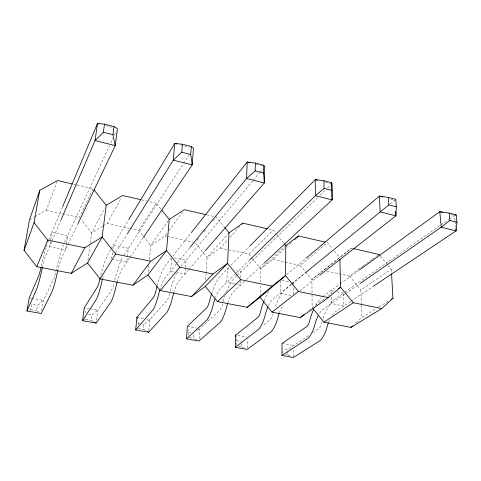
<?xml version="1.0" encoding="UTF-8"?>
<svg xmlns="http://www.w3.org/2000/svg" width="481" height="481" viewBox="0 0 481 481"><rect width="100%" height="100%" fill="white"/><g stroke="black" fill="none" stroke-linecap="round" stroke-linejoin="round"><path stroke-width="0.36" stroke-dasharray="2.4 1.8" d="M293.398 356.776L293.434 348.99M293.35 294.378L293.398 284.848M293.398 284.115L293.404 282.648L291.961 282.347M290.157 355.964L287.572 354.75L287.602 351.178M282.828 353.204L282.852 351.052M280.417 280.682L280.255 293.2L291.889 295.55M260.011 296.482L260.305 285.239M260.377 282.239L260.726 268.747L251.797 257.726M247.222 347.979L247.505 339.352M244.673 348.202L241.546 346.687L241.654 343.783M236.622 345.087L236.796 340.728L236.255 337.896M240.65 280.676L240.482 285.149L235.425 284.127M240.765 277.693L240.993 271.729L234.548 270.382M205.724 279.683L206.084 273.737M206.127 272.998L207.07 257.395L229.016 232.834M199.116 338.816L199.753 328.589L220.045 310.077A9.121 2.91 -79.1 0 0 222.27 305.068L222.613 303.782M196.579 339.796L193.572 338.275L193.861 333.85M188.558 335.155L188.762 332.197L188.245 330.014M185.45 268.176L185.023 273.923L177.104 272.318M185.504 267.46L186.033 260.275L173.9 257.75M171.639 258.742L170.623 271.007L174.224 271.735M148.821 330.748L149.856 319.612L167.22 300.054A9.331 2.351 -78.9 0 0 169.258 294.889L169.589 293.572M145.448 330.525L143.512 329.503L144.023 324.254L149.856 319.612L146.988 319.095M148.202 272.012L148.845 265.38M149.423 259.487L150.781 245.484L169.24 219.42M138.516 324.615L138.648 323.304L137.698 319.961M111.646 259.073L112.446 252.465M112.891 248.797L113.336 245.13L128.331 248.25L126.786 262.139L112.368 259.217M96.495 320.214L97.751 310.239L111.893 289.562A9.554 1.738 -78.6 0 0 113.72 284.223L114.045 282.87M93.687 321.699L91.24 320.34L91.925 315.007L97.751 310.239L89.941 308.832M83.141 320.418L85.6 319.354L85.871 317.352M87.969 260.041L89.863 246.146M90.266 243.218L91.661 232.978L104.497 208.58M66.504 243.386L65.542 249.741L49.609 246.519L51.912 232.329L67.683 235.618L66.612 242.677M41.661 310.576L43.29 300.439L53.872 278.559A9.782 1.058 -78.4 0 0 55.471 273.04L56.421 268.891A41.456 4.786 -78.5 0 1 63.173 245.466L63.678 244.228M38.895 312.121L36.592 310.762L37.482 305.345L43.29 300.439L31.999 298.406M29.449 310.149L30.7 309.728L31.608 304.299L37.482 305.345M273.274 313.54L272.931 314.796A8.923 3.421 -79.4 0 1 270.538 319.649L262.277 325.962M322.072 321.663L321.386 324.104A8.73 3.884 -79.7 0 1 318.843 328.812L313.245 332.479M47.781 242.328L48.244 241.071M34.644 216.889L46.236 210.281L57.047 181.926M48.527 240.404L62.362 207.377M51.671 241.702L45.942 255.122A25.667 2.441 -78.4 0 0 42.406 267.586M51.966 241.011L60.822 220.376M64.604 242.238L109.512 145.689M110.78 142.959L112.999 138.191M114.268 135.468L116.168 131.379M78.132 223.376L61.52 258.213A25.499 2.94 -78.5 0 0 57.828 270.562M103.421 225.763L107.137 223.485L121.182 198.106M110.642 249.591L107.756 254.557A40.675 7.083 -78.7 0 0 100.27 277.393M111.021 248.966L128.397 220.178M115.596 252.729L127.056 234.343M129.9 228.421L138.714 230.333L156.259 203.241L161.357 209.596M123.857 255.122L183.201 163.955M183.61 163.33L188.937 155.153M129.72 257.774L121.465 270.118A24.862 4.804 -78.8 0 0 117.184 282.034M130.141 257.149L143.56 237.199M143.356 236.165L150.781 245.484L165.085 236.051L167.268 233.057M169.011 230.664L182.546 212.085M171.35 257.816L164.869 266.209A39.67 9.891 -79 0 0 157.395 284.956M172.691 256.126L190.849 233.201M189.616 247.883L164.412 278.649A24.405 6.079 -79 0 0 159.734 290.259M197.036 240.308L198.437 238.6M204.052 231.794L205.459 230.086M212.945 221.007L216.222 217.033L224.447 227.188M180.976 266.294L252.675 180.964M253.156 180.387L259.433 172.919M259.92 172.342L262.818 168.897M188.474 269.967L178.535 281.451A24.254 6.487 -79.1 0 0 173.725 292.959M188.967 269.402L204.732 251.316M195.623 243.145L207.07 257.395L220.292 248.028L227.814 239.736M229.822 237.53L239.845 226.479M228.968 267.292L219.318 277.315A38.714 12.428 -79.3 0 0 212.091 292.31M231.072 265.151L249.495 246.44M220.292 248.028L248.978 254.245L273.196 230.14L276.467 234.145M235.353 273.966L219.462 289.58A23.822 7.636 -79.3 0 0 215.614 296.981M235.894 273.442L249.326 260.311M236.724 275.86L232.642 280.032A38.486 13.023 -79.4 0 0 226.341 291.931M237.253 275.342L317.815 197.378M319.967 195.298L325.336 190.103M327.489 188.023L330.712 184.902M244.318 281.571L232.93 292.256A23.677 8.009 -79.4 0 0 227.862 302.723M246.512 279.533L263.528 263.708M285.81 245.575L260.726 268.747L272.955 259.445L286.015 247.456M286.556 246.957L292.544 241.462M355.892 322.931L361.886 317.484L376.467 308.459M286.718 274.615L305.591 258.622M308.748 310.455L325.439 298.058M272.955 259.445L300.342 265.386L327.405 242.61L332.467 248.755M300.342 265.386L311.935 279.575L351.521 248.16L311.935 279.575L312.127 307.593M291.294 284.217L271.981 300.012A23.262 9.043 -79.6 0 0 267.773 307.155M291.877 283.748L305.82 272.408M291.161 284.469L284.012 290.506A37.59 15.254 -79.7 0 0 274.916 307.906M291.726 284.018L306.169 272.276M390.277 203.896L394.919 200.126L395.015 201.623M299.825 290.789L319.276 275.619M197.414 330.399L199.164 329.046M308.297 335.726L287.614 349.747L282.876 348.905M326.882 271.14L349.416 276.028L360.293 268.115M360.9 267.676L362.716 266.354M363.317 265.915L369.366 261.52M369.967 261.081L371.783 259.764M372.384 259.325L376.01 256.686M376.617 256.247L378.433 254.924M322.607 296.615L339.556 284.331M340.163 283.886L359 270.238M327.856 296.32L331.487 293.723M331.175 297.011L331.295 303.529L343.789 306.054L343.446 293.073L333.117 300.523A36.736 17.268 -80.1 0 0 322.793 319.204M344.673 292.22L440.38 225.33M440.993 224.898L448.965 219.324M449.579 218.897L454.491 215.464L455.008 220.611M344.805 294.144L322.138 309.968A22.733 10.317 -80 0 0 318.416 315.217M345.418 293.723L359.547 283.91M361.411 304.822L360.852 289.923L391.287 269.24L387.987 265.271M350.649 301.461L334.427 312.409A22.601 10.618 -80.1 0 0 331.517 316.095M351.274 301.046L372.48 286.85M379.004 306.89L388.516 301.004M102.802 226.142L91.661 232.978L81.241 219.775M29.491 219.829L34.001 217.262M30.7 309.728L36.592 310.762M85.6 319.354L91.24 320.34M138.119 328.559L143.512 329.503M189.141 337.5L193.572 338.275M238.72 346.188L241.546 346.687M285.534 354.395L287.572 354.75M88.42 314.388L91.925 315.007M138.648 323.304L139.989 323.539M142.677 324.02L144.023 324.254M188.762 332.197L190.969 332.587M236.796 340.728L241.733 341.6M29.173 297.895L31.289 298.28M89.232 308.706L84.259 307.81L86.081 313.323M136.941 317.292L144.12 318.578M187.38 326.365L196.837 328.066M237.806 335.437L246.873 337.073M282.064 343.404L293.446 345.454M234.704 283.976L226.755 282.371L227.393 268.891L230.97 269.637M281.872 280.243L289.081 281.746M333.97 291.101L331.054 290.494L331.12 294.113M336.886 291.708L343.446 293.073M46.236 210.281L79.431 217.478L93.061 188.702L77.128 185.041M107.137 223.485L129.167 228.265M165.085 236.051L166.552 236.369M167.286 236.532L192.959 242.099M73.509 184.205L76.407 184.872M141.63 199.874L156.259 203.241M206.788 214.863L213.317 216.366M268.861 229.142L273.196 230.14M106.036 125.721L111.736 127.188M180.501 144.895L189.123 147.12M256.325 164.424L262.644 166.053M325.324 182.197L331.782 183.862M390.68 199.032L394.919 200.126M450.992 214.568L454.491 215.464M380.447 256.187L387.518 264.7M334.307 250.992L339.833 257.696M349.416 276.028L360.852 289.923M276.936 234.716L283.94 243.29M248.978 254.245L251.329 257.149M138.714 230.333L142.887 235.582M455.08 221.35L455.675 227.23M391.287 269.24L391.498 272.961M361.441 305.567L361.886 317.484M223.268 301.226A38.486 13.023 -79.4 0 1 224.819 296.122M263.865 301.226A37.813 14.713 -79.6 0 1 269.138 290.795M279.347 312.692A23.124 9.379 -79.7 0 1 283.014 304.96M328.559 322.216A22.601 10.618 -80.1 0 1 329.804 319.252M315.68 305.321A36.947 16.781 -80 0 1 320.947 298.04M170.244 290.951A39.424 10.558 -79.1 0 1 177.657 271.056M114.688 280.183A40.416 7.822 -78.8 0 1 122.408 257.545M102.501 279.196A25.018 4.353 -78.7 0 1 103.649 275.15M41.288 265.957A41.727 3.968 -78.4 0 1 46.05 247.667M46.248 247.012A41.727 3.968 -78.4 0 1 47.601 242.857"/><path stroke-width="0.72" d="M284.409 243.861L285.81 245.575L285.51 275.613L298.43 291.492L328.337 297.619L340.566 287.217L339.869 259.175M328.337 322.835A22.601 10.618 -80.1 0 0 327.158 326.731A22.066 9.812 -79.7 0 1 320.045 340.656L293.392 357.485L281.926 355.483L282.064 343.404L306.866 326.539A8.778 3.77 -79.6 0 0 309.379 321.795L310.395 318.115A36.947 16.781 -80 0 1 313.696 309.241M205.225 250.751L264.34 182.936L263.57 173.022L263.768 165.248L255.399 163.089L247.198 162.079L191.318 232.612M250.018 245.905L315.271 179.611L323.941 180.778L331.812 182.81L332.112 199.898L264.075 263.197M190.091 247.3L246.591 178.499L255.152 170.875L255.399 163.089M279.13 313.329A23.124 9.379 -79.7 0 0 277.976 317.322A22.553 8.646 -79.4 0 1 271.26 331.662L247.174 349.416L235.221 347.33L235.714 335.065L258.026 317.28A8.971 3.295 -79.3 0 0 260.377 312.385L261.387 308.616A37.813 14.713 -79.6 0 1 263.865 301.226M306.163 258.141L379.359 196.116L388.432 197.42L395.839 199.332L396.314 206.812L395.905 215.855L319.865 275.162M224.904 227.754L229.016 232.834L227.585 263.396L205.321 286.369L191.462 296.567L160.263 290.542L147.92 274.958L166.546 250.529L169.24 219.42L161.82 210.173M227.651 303.379A23.677 8.009 -79.4 0 0 226.515 307.473A23.058 7.365 -79.1 0 1 220.25 322.258L198.978 341.011L186.508 338.834L187.38 326.365L206.962 307.593A9.175 2.778 -79.1 0 0 209.139 302.549L210.137 298.683A38.714 12.428 -79.3 0 1 211.676 293.542M143.56 237.199L192.202 164.887L190.723 154.479L191.324 146.555L182.401 144.252L174.747 143.416L128.788 219.54M127.447 233.712L173.286 160.155L181.746 152.194L182.401 144.252M173.725 292.959A24.254 6.487 -79.1 0 0 172.619 297.162A23.587 5.952 -78.9 0 1 166.853 312.416L148.683 332.233L135.66 329.96L136.941 317.292L153.523 297.456A9.386 2.207 -78.8 0 0 155.507 292.25L156.487 288.287A39.67 9.891 -79 0 1 157.022 286.273M359.608 269.799L439.796 211.682L449.212 213.101L456.198 214.905L456.95 222.246L456.048 230.904L373.1 286.435M93.969 189.845L106.235 205.285L102.14 236.953L87.572 262.963L71.284 273.352L36.736 266.684L24.05 250.336L29.491 219.829L39.731 190.362L57.576 180.543L72.06 183.874M78.132 223.376L115.254 145.635L112.975 134.686L114.027 126.611L104.497 124.152L97.487 123.515L62.65 206.686M117.184 282.034A24.862 4.804 -78.8 0 0 116.113 286.351A24.14 4.395 -78.6 0 1 110.895 302.104L96.134 323.064L82.522 320.689L84.259 307.81L97.535 286.838A9.608 1.575 -78.6 0 0 99.302 281.457L100.108 278.066M61.117 219.691L95.052 140.578L103.385 132.245L104.497 124.152M57.828 270.562A25.499 2.94 -78.5 0 0 56.794 275A24.723 2.682 -78.4 0 1 52.188 291.282L41.192 313.474L26.948 310.991L29.173 297.895L38.811 275.703A9.842 0.878 -78.3 0 0 40.344 270.136L40.975 267.346M24.05 250.336L34.085 222.607L39.731 190.362M36.736 266.684L47.787 240.151L34.085 222.607M26.948 310.991L36.941 288.468A24.88 2.225 -78.3 0 0 41.378 272.048A25.667 2.441 -78.4 0 1 42.406 267.586M71.284 273.352L84.824 247.739L102.14 236.953L115.644 254.052L150.679 261.231L166.546 250.529L179.852 267.202L213.041 274.002L227.585 263.396L240.692 279.665L272.18 286.117L285.51 275.613L259.993 297.234L247.198 307.335L217.502 301.599L205.321 286.369M87.572 262.963L100.09 278.92L115.644 254.052M82.522 320.689L96.368 299.422A24.284 3.98 -78.6 0 0 101.437 283.543A25.018 4.353 -78.7 0 1 102.501 279.196M100.09 278.92L132.894 285.257L150.679 261.231M160.263 290.542L179.852 267.202M135.66 329.96L153 309.86A23.725 5.574 -78.8 0 0 158.634 294.486A24.405 6.079 -79 0 1 159.734 290.259M241.853 224.266L242.851 223.16L267.418 228.812M191.462 296.567L213.041 274.002M249.867 259.788L315.428 195.719L324.062 188.42L323.941 180.778M217.502 301.599L240.692 279.665M186.508 338.834L207.028 319.823A23.19 7.023 -79.1 0 0 213.173 304.924A23.822 7.636 -79.3 0 1 214.935 298.845M294.715 239.466L298.527 235.967L325.234 242.111M313.071 308.76L323.972 322.162L350.986 327.381L381.74 308.555L392.953 298.256L391.546 273.707M350.986 327.381L352.621 325.896M247.198 307.335L272.18 286.117M259.993 297.234L272.005 312.127L300.312 317.592L304.251 314.261M306.403 271.933L388.864 204.918L396.314 206.812M272.005 312.127L298.43 291.492M456.95 222.246L449.927 220.46L441.221 227.194L360.161 283.483M235.221 347.33L258.622 329.335A22.673 8.333 -79.3 0 0 265.229 314.881A23.262 9.043 -79.6 0 1 267.773 307.155M285.81 245.575L298.527 235.967M338.143 288.949L340.566 287.217L353.294 302.729L381.74 308.555M300.312 317.592L328.337 297.619M229.016 232.834L242.851 223.16M132.894 285.257L147.92 274.958M323.972 322.162L353.294 302.729M281.926 355.483L307.954 338.426A22.186 9.53 -79.6 0 0 314.971 324.398A22.733 10.317 -80 0 1 318.416 315.217M169.24 219.42L184.295 209.692L206.06 214.7M391.047 299.435L392.953 298.256M106.235 205.285L122.619 195.502L140.903 199.711M455.062 215.278L456.198 214.905M47.787 240.151L84.824 247.739M352.97 248.491L379.034 254.485L379.978 255.621M103.385 132.245L112.975 134.686M181.746 152.194L190.723 154.479M255.152 170.875L263.57 173.022M324.062 188.42L331.968 190.434L332.112 199.898L315.428 195.719L315.271 179.611L317.43 180.165M98.912 123.882L97.487 123.515L95.052 140.578L115.254 145.635L117.436 128.655L114.027 126.611M176.906 143.969L174.747 143.416L173.286 160.155L192.202 164.887L193.44 148.232L191.324 146.555M250.006 162.8L247.198 162.079L246.591 178.499L264.34 182.936L264.748 166.594L263.768 165.248M382.9 197.03L379.359 196.116L380.188 211.923L395.905 215.855L395.622 211.363M442.598 212.404L439.796 211.682L441.221 227.194L456.048 230.904L455.826 228.703M147.39 331.547L148.683 332.233M94.913 322.384L96.134 323.064M136.941 317.292L137.319 318.626M235.714 335.065L235.985 336.478M449.212 213.101L449.927 220.46M388.432 197.42L388.864 204.918M331.812 182.81L331.968 190.434"/></g></svg>
